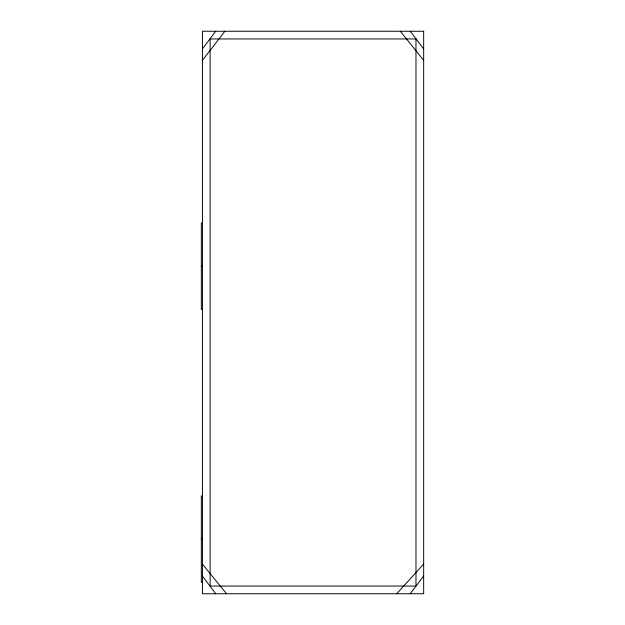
<?xml version="1.0" encoding="UTF-8"?>
<svg xmlns="http://www.w3.org/2000/svg" width="625" height="625" viewBox="0 0 625 625"><rect width="100%" height="100%" fill="white"/><g stroke="black" fill="none" stroke-linecap="round" stroke-linejoin="round"><path stroke-width="0.94" d="M202.438 48.859L215.742 31.25M410.242 593.75L423.672 575.984M202.438 60.359L224.883 31.25M396.703 593.75L423.672 564.102M202.438 223.094L201.328 223.094L201.328 309.375L202.438 309.375M201.328 266.141L202.438 266.141M202.438 495.953L201.328 495.953L201.328 582.234L202.438 582.234M201.328 539L202.438 539M202.438 564.102L226.547 593.75M400.336 31.25L423.672 60.359M410.25 31.25L423.672 49.008M202.438 576.133L215.75 593.75M423.672 31.25L202.438 31.25L202.438 593.75L423.672 593.75L423.672 31.25M415.977 38.945L210.125 38.945L210.125 586.055L415.977 586.055L415.977 38.945"/></g></svg>
